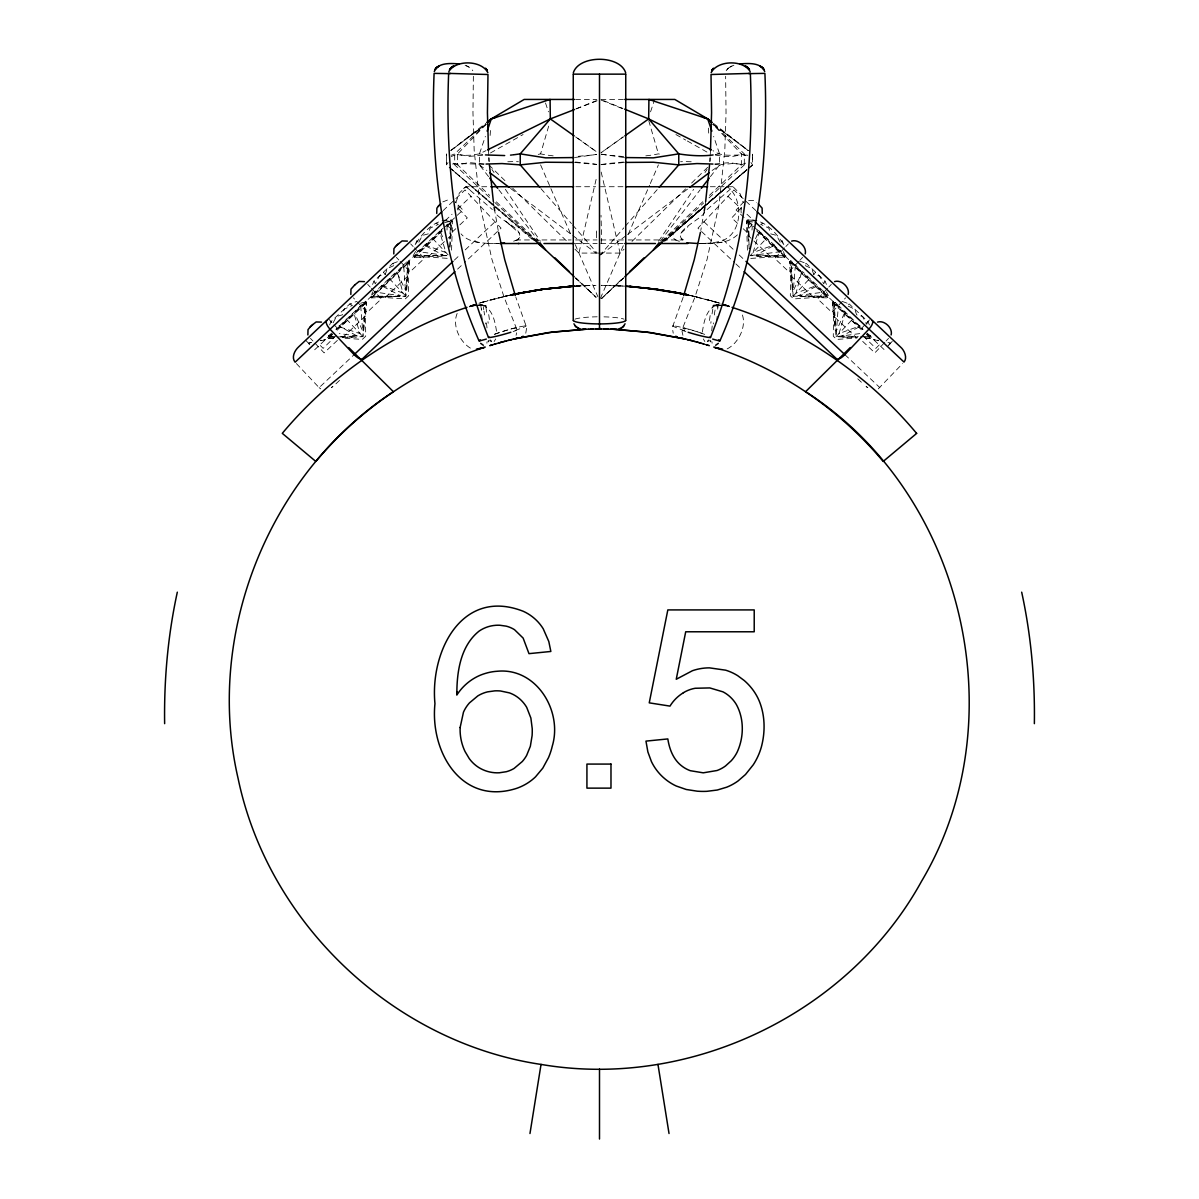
<?xml version="1.0" encoding="UTF-8"?>
<svg xmlns="http://www.w3.org/2000/svg" width="1199" height="1199" viewBox="0 0 1199 1199"><rect width="100%" height="100%" fill="white"/><g stroke="black" fill="none" stroke-linecap="round" stroke-linejoin="round"><path stroke-width="0.75" stroke-dasharray="5 3.75" d="M446.448 159.377L446.448 164.877L448.156 163.019M752.552 159.377L752.552 153.862L752.552 164.877L748.341 168.504L752.552 164.877L750.949 162.494M741.177 212.942L740.772 205.059M747.442 250.171L746.437 221.365L747.756 219.972C764.063 218.383 776.847 233.026 784.221 245.585L782.033 240.594L780.774 243.337L776.562 235.424L770.732 233.865L768.829 228.125L760.676 224.378L763.343 222.969M796.316 265.758L795.237 266.897L793.333 290.548L802.506 271.588L823.293 291.192L822.214 292.346L793.139 296.138L791.085 263.001L789.961 261.457L793.139 296.138L827.954 297.292L801.427 272.743L799.973 270.899L800.602 270.24L790.711 260.468L789.392 261.877L790.546 275.515L790.336 295.733L793.723 298.926L813.896 297.532L827.58 297.877L828.899 296.483L826.381 291.882M833.5 316.026L833.29 336.245L836.677 339.422L856.85 338.043L833.5 316.026L832.346 302.373L833.68 300.979L832.586 302.133L836.108 336.649L857.72 337.698M473.365 76.256L472.961 112.721L474.19 150.609L480.035 205.014L491.92 259.344L503.985 296.917L516.274 327.956L516.979 331.464L516.065 335.3M859.758 333.607L836.108 336.649L838.191 307.409L839.27 306.255L863.07 329.29L858.979 327.012L832.915 301.968M596.383 232.801L596.458 239.95A66.38 2.278 90 0 0 596.503 240.355M363.837 329.995L364.961 303.497L366.085 301.968L362.892 336.649L341.28 337.698M406.791 289.484L407.915 263.001L409.039 261.457L405.862 296.138L371.046 297.292L372.649 296.258L405.862 296.138L403.763 266.897L402.684 265.758L398.398 270.24L399.027 270.899L397.573 272.743L372.649 296.258L371.555 295.104L372.619 291.882M444.319 220.676L449.775 221.335L450.869 222.489L449.745 248.972L451.993 220.961L450.869 222.489L449.52 239.021M487.004 341.82L486.914 343.214M596.398 232.411L596.473 230.987M709.763 161.67L710.003 158.013M710.138 156.185L710.497 150.699M490.121 135.472L490.646 128.113M360.599 303.227L363.867 302.358L364.961 303.497L362.892 336.649L339.242 333.607M406.821 261.847L407.915 263.001L405.667 290.548L396.494 271.588L370.101 296.483L371.42 297.877L385.104 297.532L405.277 298.926L408.664 295.733L408.454 275.515L409.608 261.877L408.289 260.468L402.684 265.758M751.983 230.028L752.283 226.401L746.677 221.111L749.255 248.972L748.131 222.489L749.225 221.335L754.681 220.676M365.5 316.026L342.15 338.043L362.323 339.422L365.71 336.245L365.5 316.026L366.654 302.373L365.32 300.979L366.085 301.968M451.558 250.171L452.563 221.365L451.244 219.972C434.937 218.398 422.153 233.026 414.779 245.585L416.967 240.594L418.226 243.337L422.438 235.424L428.268 233.865L430.171 228.125L438.324 224.378L435.657 222.969M446.448 153.862L446.448 164.877L448.051 162.494M702.344 332.108C703.873 322.156 706.031 309.042 716.702 305.071M458.228 205.074L457.823 212.942M710.827 323.25L711.022 321.632M713.285 323.955L713.42 322.891M705.177 205.224L705.641 201.612M714.454 314.992C714.199 311.605 718.186 296.543 717.512 310.016L718.231 305.145M712.056 313.898L713.09 307.244M704.308 210.589L700.786 230.478M595.753 253.079L578.922 253.079L596.562 177.482M455.83 202.526L459.397 192.949L466.051 186.729L489.207 186.729M759.552 231.092L753.077 252.584L774.149 244.851L755.955 228.29M801.427 272.743L796.031 293.096L817.104 285.347M845.475 312.1L838.985 333.592L860.058 325.858M538.246 154.386L540.584 153.862L549.247 124.156M752.417 154.986L752.567 154.176L752.387 155.061M519.722 237.567L517.369 239.95C528.549 229.594 496.896 219.882 494.962 211.848M415.573 251.385L413.056 255.972L414.374 257.365L428.058 257.036L448.231 258.414M650.562 111.837L654.654 99.442M373.998 281.091L375.272 283.848L379.483 275.935L385.314 274.361L387.217 268.636L395.37 264.889L392.702 263.465L373.998 281.091L372.559 284.433M488.563 176.613L479.45 164.877L479.45 153.862L485.37 136.386M683.145 297.322L672.324 327.582L673.224 333.217M525.776 333.217L526.676 327.582L515.855 297.322M750.769 258.414L770.942 257.036L784.626 257.365L785.944 255.972L784.865 257.126L750.184 255.642L766.85 237.972M329.605 324.929L331.044 321.602L349.748 303.976L356.583 301.459M600.369 298.431L623.765 244.596M628.186 234.419L649.573 185.231M650.308 183.537L658.416 164.877M755.52 238.706L758.472 232.246L757.019 230.388L757.648 229.728M844.381 313.254L836.288 331.044L834.039 303.497L835.133 302.358L838.401 303.227M825.002 281.091L823.728 283.848L819.516 275.935L813.686 274.361L811.783 268.636L803.63 264.889L806.298 263.465L825.002 281.091L826.456 284.433M867.956 321.602L866.682 324.344L862.471 316.431L856.641 314.872L854.737 309.147L846.584 305.4L849.252 303.976L867.956 321.602L869.41 324.944M704.577 211.848C704.383 218.398 666.359 233.58 685.933 241.089M333.592 338.253L328.466 338.388L327.147 336.979L331.703 333.127M601.089 243.292L601.418 241.988A39.672 1.364 -90 0 0 601.658 239.98L601.014 215.28M457.164 313.449C451.843 325.738 460.236 343.124 471.836 348.894M333.817 337.938L328.091 337.803L332.333 333.787M442.101 256.181L414.135 257.126L440.528 232.246L441.981 230.388L441.352 229.728L414.509 254.593L415.603 255.747L448.816 255.642L432.15 237.972M364.961 303.497L340.021 327.012L335.93 329.29L365.455 301.309M447.017 230.028L447.122 224.303L451.244 219.972M494.153 341.535L495.682 338.942M658.596 241.239L693.651 189.307M704.997 172.521L707.065 169.464M726.219 70.681L728.168 68.193L726.219 70.681L728.168 68.193L732.574 65.735M407.915 263.001L399.027 270.899M680.957 233.235L688.001 226.701M660.289 241.134L700.171 189.802M710.437 176.613L719.55 164.877L719.55 153.862L713.63 136.386M599.5 255.777L623.885 227.81M625.114 226.401L658.041 188.648M447.752 224.962L450.869 222.489M743.994 201.657L736.111 210.005L862.695 329.38M741.656 207.337L731.72 217.888L739.124 224.872M747.352 221.141L747.756 219.972L756.524 220.451M747.741 221.65L748.371 220.976L754.126 222.639M749.165 222.999L749.225 221.335M750.214 223.823L749.795 222.34M751.248 224.962L751.878 224.303L750.694 223.329M752.223 224.768L746.003 231.362L743.215 228.724M758.472 232.246L760.466 233.655L761.095 232.996M760.466 233.655L762.849 234.779M785 256.781L765.771 239.126L764.138 237.117L764.767 236.458M774.989 247.354L775.618 246.679L774.149 244.851M776.682 248.778L780.339 250.696L785.63 256.121M780.339 250.696L779.26 251.835L750.184 255.642M784.611 247.848L774.674 258.385L788.972 271.873L798.909 261.322M785.855 246.529L788.342 243.892M756.899 256.181L783.397 255.747L784.491 254.593L783.427 251.385M792.209 289.484L791.085 263.001L792.179 261.847M791.085 263.001L792.749 262.836M792.119 263.51L793.648 263.825M799.973 270.899L795.237 266.897L794.832 264.799M800.153 260.003L802.626 257.365M793.139 296.138L809.805 278.468M813.686 274.361L815.65 272.278M827.565 288.36L817.628 298.896L831.926 312.384L845.58 297.877M828.809 287.041L831.297 284.403M823.713 293.29L823.293 291.192M824.897 294.265L827.445 295.104L826.351 296.258L799.853 296.693M833.275 302.148L833.545 301.309M833.65 302.658L835.133 302.358L839.27 306.255M836.108 336.649L852.759 318.979M861.571 328.316L864.944 324.734M866.068 323.535L870.579 318.769M865.183 337.938L870.774 338.133L868.331 334.251L871.853 336.979L870.534 338.388L865.408 338.253M842.807 337.204L869.32 336.754L870.399 335.615M884.817 342.329L874.865 352.881L861.631 340.396M886.061 341.011L888.534 338.388M888.819 344.997L893.33 340.216M878.282 388.851L902.622 363.537M486.105 124.291L457.643 153.862L451.169 156.574M879.227 344.952L875.855 348.369L862.606 335.345M887.605 346.286L890.512 343.409L887.47 342.389M336.394 335.345L323.145 348.369L319.773 344.952M597.627 253.079L620.078 253.079L624.05 249.182M632.008 241.404L686.308 188.228M691.613 183.042L710.153 164.877M486.06 123.902L454.691 153.862L451.154 155.3M623.45 278.003L601.643 298.431L622.866 278.093M661.458 241.224L702.809 201.717M709.448 195.362L741.357 164.877L746.303 162.884M442.791 201.912L447.707 199.978L450.344 200.608M443.09 210.634L465.017 189.967L501.032 228.14L464.388 262.701M445.279 220.601L452.053 214.216M457.478 209.106L471.027 196.321M314.678 349.763L331.314 334.071M336.305 329.38L462.889 210.005L455.006 201.657M328.466 338.388L332.737 334.356A36.39 28.386 45.5 0 1 329.8 335.48M337.114 330.235L366.654 302.373M371.42 297.877L409.608 261.877M414.374 257.365L442.236 231.107M446.972 226.641L452.563 221.365M337.369 340.396L324.12 352.881L314.183 342.329M455.785 228.724L452.982 231.377L446.777 224.768M459.876 224.872L467.295 217.873L457.344 207.337M385.104 297.532L408.454 275.515M428.058 257.036L445.099 240.969M447.991 238.241L451.409 235.004M296.378 363.537L319.129 387.652L354.125 354.649M454.376 260.108L459.802 254.997M465.227 249.887L495.022 221.785M335.915 383.83L341.25 378.809M457.598 269.101L463.099 263.915M662.942 241.044L703.618 202.961M709.044 197.88L744.309 164.877L746.467 164.008M601.598 298.431L624.02 277.703M661.938 241.673L746.887 169.673L664.741 241.029L703.079 207.442M707.125 209.57L733.054 186.729L740.323 194.043L743.185 202.511M664.741 241.029L746.947 169.718L683.865 223.958M737.4 234.854C727.238 244.401 712.011 243.352 699.107 243.502M702.419 208.146L674.303 232.411A4.361 4.361 0 0 0 675.637 239.755M705.731 205.284L727.238 186.729C744.624 199.124 742.691 236.173 719.64 241.389A47.465 47.465 0 0 1 715.938 242.228L712.806 242.738A81.532 81.532 0 0 1 707.485 243.262L699.721 243.517L704.083 243.472M748.311 168.534L752.552 164.877L750.964 163.019M663.362 241.434L749.72 167.305M441.352 229.728L443.045 228.29M748.311 168.474L752.552 164.877M450.779 150.475L485.49 123.422M478.581 129.582L450.779 150.564L486.045 124.351M600.984 254.653L626.178 235.574M627.662 234.449L688.421 188.438M712.131 170.483L720.944 164.623L734.507 163.364L744.309 164.877L744.309 153.862L712.94 123.902M468.12 137.36L485.415 124.861M623.12 136.911L600.984 152.798L623.345 136.911M332.648 386.692L331.284 387.592L332.977 386.453M463.458 188.483L466.066 186.729L492.339 209.57M490.481 152.947L511.658 140.987M513.292 140.073L523.079 134.543M518.313 239.395L512.947 241.449L517.279 239.95L571.159 239.95M773.07 246.005L755.775 255.132L783.397 255.747M816.024 286.501L798.729 295.643L826.351 296.258M858.979 327.012L841.683 336.14L858.259 336.514M489.507 197.46L454.691 164.877L454.691 153.862L461.735 155.405L470.817 155.226L479.45 153.862L486.045 150.609M733.893 65.226L730.116 66.814L731.33 66.305M575.985 108.839L596.143 100.776M727.164 348.894C738.764 343.124 747.157 325.738 741.836 313.449M576.314 108.839L597.117 100.776M392.702 263.465L399.537 260.962M469.229 306.374L477.037 303.842L469.409 306.315L475.014 304.501M472.211 305.46L470.548 305.94L475.553 304.336M470.712 305.865L473.89 304.831M494.363 298.911L480.005 302.957L508.781 295.404L491.455 299.69M478.956 303.257L488.248 300.559M480.005 302.957L482.972 302.073M490.271 299.99L509.98 295.149M444.874 222.639L449.775 221.335M505.978 296.033L507.372 295.688L498.364 297.877L510.939 294.939M748.656 200.608L753.961 200.443L756.794 202.466M308.518 343.109L311.021 342.509M311.53 342.389L308.488 343.409L311.395 346.286M471.567 305.67L474.175 305.086M320.493 340.456L321.617 340.231M320.658 340.726L325.169 339.872M482.612 155.241L468.239 156.484L457.643 153.862L457.643 164.877L489.672 195.482M323.88 339.812L325.573 339.497M714.844 163.948L730.116 162.584L741.357 164.877L741.357 153.862L712.895 124.291M452.533 164.008C462.514 163.274 473.725 164.158 484.066 164.248M600.939 164.698L623.75 162.509M713.405 305.43L717.062 305.145M645.811 155.87L651.117 155.181A102.769 60.37 10.2 0 0 658.416 153.862L660.754 154.386M575.295 157.444L596.652 154.416A114.385 67.204 -10.2 0 1 591.931 155.061L575.355 156.574M481.249 305.145L474.04 305.745L485.595 305.43M481.039 305.145L474.04 305.745L483.062 305.19L483.767 309.672M575.82 286.066L594.539 285.347M575.535 286.066L582.729 285.647M574.861 286.126L583.823 285.632M576.254 286.021L595.963 285.377M716.223 305.175L718.441 305.145M623.645 162.03L607.069 163.619A112.751 68.268 -10.6 0 0 601.388 164.533M507.791 161.76L512.977 161.61A112.047 54.18 29.3 0 1 518.418 161.745M708.789 243.472L722.323 242.153M496.596 243.487L498.544 243.442M496.206 243.487L498.199 243.442M415.603 255.747L448.816 255.642M328.601 335.615L329.68 336.754L333.367 336.679M340.741 336.514L357.317 336.14L338.942 325.858M482.867 305.19L480.214 305.145L480.979 305.145M717.392 305.145L718.786 305.145L716.657 305.16M497.6 243.502L498.589 243.487M702.659 243.502L705.716 243.472M717.512 305.145L724.96 305.745L717.961 305.145L718.786 305.145M480.214 305.145L481.713 305.145M575.595 99.442L596.847 99.442M623.405 99.442L600.594 99.442L622.91 108.48M575.865 186.729L595.663 186.729M600.474 186.729L624.154 186.729M710.288 186.729L733.069 186.729M681.107 238.571L682.816 239.95L628.096 239.95M575.61 239.95L597.057 239.95M600.894 239.95L623.765 239.95M487.633 243.382L488.877 243.382M494.108 243.517L499.878 243.517M575.4 243.517L597.147 243.517M600.759 243.517L623.06 243.517M700.696 243.457L704.188 243.502M372.649 296.258L399.147 296.693M329.68 336.754L356.193 337.204M701.505 243.457L704.757 243.502M488.368 243.382L494.513 243.517M865.633 336.679L869.32 336.754M623.465 286.066L601.149 285.317L622.746 286.021M623.645 156.574L607.069 155.061A114.385 67.204 10.2 0 1 601.388 154.191M691.209 161.76L686.023 161.61A112.047 54.18 -29.3 0 0 680.582 161.745M575.355 162.03L591.931 163.619A112.751 68.268 10.6 0 1 596.667 164.368M615.177 285.632L624.139 286.126M575.25 162.509L596.637 164.503M616.271 285.647L623.18 286.066M487.768 243.382C478.341 242.708 467.505 241.509 461.016 233.865M623.705 157.444L600.924 154.146M553.189 155.87L547.883 155.181A102.769 60.37 -10.2 0 1 540.584 153.862M714.934 164.248L719.55 164.877M474.474 241.613L482.792 243.007M482.687 154.491L479.45 153.862M484.156 163.948L468.884 162.584L457.643 164.877L452.697 162.884M873.427 339.497L874.386 339.976M873.996 339.602L874.955 340.081M874.566 339.707L878.342 340.726M877.383 340.231L878.507 340.456M715.353 155.061L721.828 156.125A139.893 47.9 41.9 0 0 734.507 156.095A131.605 45.067 41.9 0 0 741.357 153.862L747.921 156.589M689.02 295.149L708.729 299.99M688.061 294.939L718.995 302.957L691.628 295.688L700.636 297.877M724.825 305.086L727.433 305.67M887.979 342.509L890.482 343.109M710.752 300.559L718.995 302.957L704.637 298.911M726.789 305.46L728.452 305.94L723.986 304.501L729.591 306.315L721.963 303.842L726.999 305.46L723.447 304.336M716.028 302.073L720.044 303.257M726.804 305.4L728.288 305.865L725.11 304.831M723.986 304.501L729.771 306.374M747.846 155.3C736.92 153.622 723.342 158.388 712.955 150.609M424.851 244.851L445.923 252.584L439.448 231.092M381.896 285.347L402.969 293.096L397.573 272.743M340.021 327.012L360.015 333.592L353.525 312.1M799.463 260.962L806.298 263.465M842.417 301.459L849.252 303.976M601.179 100.117L623.015 108.839M482.298 305.071C492.969 309.042 495.127 322.156 496.656 332.108M465.107 65.226L470.832 68.193L472.781 70.681M467.67 66.305L468.884 66.814L466.426 65.735M425.93 246.005L443.225 255.132L419.74 251.835L418.661 250.696M382.976 286.501L400.271 295.643L376.786 292.346L375.707 291.192M349.748 303.976L352.416 305.4L344.263 309.147L342.359 314.872L336.529 316.431L332.318 324.344L331.044 321.602M320.718 388.851L319.129 387.652M681.901 239.395L682.935 239.95M675.921 134.543L685.708 140.073M687.342 140.987L708.519 152.947M866.023 386.453L867.836 387.667L866.352 386.692M712.955 124.351L748.221 150.564L720.419 129.582M575.655 136.911L596.517 151.748L575.88 136.911M713.585 124.861L730.88 137.36M479.45 164.877L486.869 170.483M510.579 188.438L571.338 234.449M572.822 235.574L596.532 253.529M713.51 123.422L748.221 150.475M866.667 333.787L867.851 334.761M466.066 186.729L471.312 191.106M535.638 241.434L449.25 167.305L537.062 241.673M449.25 167.29L534.259 241.164M512.048 226.701L505.483 220.991L519.332 233.235M595.993 297.172L575.55 278.003M574.98 277.703L596.083 297.202L576.134 278.093M494.857 202.481L536.223 241.194M755.91 210.634L733.983 189.967L697.968 228.14L734.612 262.701M727.973 196.321L741.522 209.106M746.947 214.216L753.721 220.601M867.686 334.071L884.322 349.763M746.437 221.365L752.028 226.641M756.764 231.107L784.626 257.365M789.392 261.877L827.58 297.877M832.346 302.373L861.886 330.235M870.534 338.388L866.263 334.356A36.39 28.386 -45.5 0 0 869.2 335.48M747.591 235.004L751.009 238.241M753.901 240.969L770.942 257.036M790.546 275.515L813.896 297.532M703.978 221.785L733.773 249.887M739.198 254.997L744.624 260.108M844.875 354.649L879.871 387.652M735.901 263.915L741.402 269.101M857.75 378.809L863.085 383.83M496.356 201.867L537.572 241.254M488.847 164.877L507.387 183.042M512.692 188.228L566.992 241.404M574.95 249.182L578.922 253.079M762.369 235.289L764.138 237.117M775.618 246.679L777.147 248.283M410.658 243.892L413.145 246.529M414.389 247.848L424.326 258.385L410.028 271.873L400.091 261.322M396.374 257.365L398.847 260.003M383.35 272.278L385.314 274.361M389.195 278.468L405.862 296.138M367.703 284.403L370.191 287.041M371.435 288.36L381.372 298.896L367.074 312.384L353.42 297.877M359.73 306.255L360.809 307.409L362.712 331.044L354.619 313.254M346.241 318.979L362.892 336.649M328.421 318.769L332.932 323.535M334.056 324.734L337.429 328.316M310.466 338.388L312.939 341.011M305.67 340.216L310.181 344.997M867.297 333.127L868.331 334.251M824.342 292.616L825.377 293.755M793.168 264.335L794.203 265.474M540.959 188.648L571.458 223.613M572.672 225.007L597.057 252.974M498.829 189.802L538.711 241.134M491.935 169.464L494.003 172.521M505.349 189.307L540.404 241.239M703.318 338.942L704.847 341.535M446.553 154.896L446.613 155.061M440.528 232.246L443.48 238.706M540.584 164.877L550.161 186.924M550.896 188.618L570.814 234.419M575.235 244.596L597.896 296.752M682.935 335.3L682.021 331.464L682.726 327.956L695.015 296.917L707.08 259.344L718.965 205.014L724.81 150.609L726.039 112.721L725.635 76.256M545.515 102.979L548.438 111.837M648.734 120.664L658.416 153.862M601.179 172.071L620.078 253.079M498.214 230.478L494.692 210.589M485.91 307.244L486.944 313.898M483.991 311.14L484.546 314.992M493.359 201.612L493.823 205.224M487.978 321.632L488.173 323.25M485.58 322.891L485.715 323.955M748.131 222.489L749.48 239.021M712.086 343.214L711.996 341.82M708.354 128.113L708.879 135.472M488.503 150.699L488.862 156.185M488.997 158.013L489.237 161.67M834.039 303.497L835.163 329.995M710.153 157.534L710.153 161.206M488.847 157.534L488.847 161.206M713.375 305.116A47.016 47.016 0 0 1 729.517 306.839M712.776 307.154A61.224 19.828 -81.3 0 1 713.09 305.31M718.801 305.011A57.222 57.222 0 0 1 729.547 306.749M709.493 320.508A122.478 36.839 -81.8 0 1 710.273 314.588M711.726 330.909A47.69 8.933 -82.6 0 1 712.536 322.981M716.552 321.212A115.224 32.987 -81.8 0 1 717.452 314.573M469.483 306.839A47.016 47.016 0 0 1 485.625 305.116M485.91 305.31A61.224 19.828 81.3 0 1 486.224 307.154M469.453 306.749A57.222 57.222 0 0 1 480.2 305.011M488.727 314.588A122.478 36.839 81.8 0 1 489.507 320.508M486.464 322.981A47.69 8.933 82.6 0 1 487.274 330.909M481.548 314.573A115.224 32.987 81.8 0 1 482.448 321.212M868.93 335.24A35.326 27.562 -45.5 0 1 866.487 334.236M332.513 334.236A35.326 27.562 45.5 0 1 330.07 335.24M719.49 153.802A335.3 109.619 39.6 0 1 715.263 154.626M574.98 319.159A26.693 3.567 0 0 1 597.132 316.806M603.996 316.851A26.693 3.567 0 0 1 624.02 319.159M524.637 325.753A19.858 1.319 -17 0 1 514.191 330.759M516.394 330.474A19.709 1.544 -16.5 0 1 513.127 331.553M494.273 334.401A19.709 1.544 -16.5 0 1 523.588 326.113M494.812 334.131A19.664 1.094 -18.9 0 1 512.767 328.466A19.664 1.094 -18.9 0 1 513.996 329.26M685.004 329.26A19.664 1.094 18.9 0 1 686.233 328.466A19.664 1.094 18.9 0 1 704.188 334.131M684.809 330.759A19.858 1.319 17 0 1 674.363 325.753M685.873 331.553A19.709 1.544 16.5 0 1 682.606 330.474M675.412 326.113A19.709 1.544 16.5 0 1 704.727 334.401M679.413 241.284A39.957 39.957 0 0 1 675.547 239.98M481.488 310.016L480.769 305.145L481.488 310.016"/><path stroke-width="1.5" d="M573.257 320.643L573.257 74.143M599.5 328.121L599.5 327.927M164.638 723.656C163.978 679.518 167.92 635.32 177.317 592.171M599.5 328.151L600.594 328.991M659.255 187.254L678.769 164.877L678.769 153.862L648.674 118.911L648.914 99.442L707.725 118.911L712.056 122.298M599.5 74.143L599.5 328.856M488.503 150.699L487.438 112.766L487.978 74.503L448.651 73.394C445.054 162.929 455.11 253.948 488.548 337.623M448.876 73.619L434.098 73.379C430.201 164.323 442.026 256.946 478.971 340.741L480.244 340.561M710.497 150.699L711.562 112.766L711.022 74.503L750.349 73.394C753.946 162.929 743.89 253.948 710.452 337.623M709.508 165.327L705.641 201.612M478.971 340.741L480.304 339.946M529.973 1133.52L541.034 1064.427C394.051 1042.531 268.351 923.934 238.091 778.421C204.564 633.582 269.011 473.11 393.407 391.698L348.744 347.56M704.308 210.589L704.892 207.007M762.264 213.437L762.114 208.131L758.218 203.8M805.218 253.933C807.107 247.024 798.414 238.811 791.61 241.104M848.173 294.444C850.061 287.52 841.368 279.322 834.564 281.615M891.127 334.956C893.015 328.031 884.322 319.833 877.518 322.111M700.426 232.306L694.266 259.658L683.67 295.628M573.302 72.854C578.892 54.764 620.108 54.764 625.698 72.854M711.127 72.659C717.437 60.22 743.11 59.485 750.154 71.535M434.278 71.565C437.845 62.228 450.794 63.322 458.977 63.907M448.846 71.535C455.89 59.485 481.563 60.22 487.873 72.659M487.139 131.141L491.275 118.911L524.173 99.442L574.396 99.442M625.069 323.79L622.895 327.042L618.159 329.305M718.756 340.561L719.97 340.771C757.019 256.991 768.784 164.323 764.902 73.379L750.124 73.619M395.61 246.395L393.931 248.628L393.782 253.933M438.969 205.524L436.886 208.131L436.736 213.437M659.15 242.603L653.44 249.932L661.938 242.648M701.31 188.348L709.283 178.081M574.591 109.514L550.326 118.911L520.231 153.862L514.221 154.716M624.094 325.663L621.442 328.136M315.817 461.435C360.135 408.454 419.56 368.348 485.265 347.066M836.332 358.771A8.588 3.447 -46.7 0 0 844.845 354.619L868.885 329.185A9.097 3.282 -46.7 0 0 872.273 320.673M488.697 121.609L491.275 118.911L496.416 117.022M850.256 347.56L805.593 391.698C963.636 492.864 1017.426 720.104 921.476 881.385C848.712 1013.665 689.65 1089.891 541.034 1064.412M487.364 122.658L491.275 118.911L550.086 99.442L550.326 118.911L574.171 135.862M629.52 271.753L644.133 257.77M310.196 326.937L308.023 329.635L307.873 334.956M310.796 326.383L312.744 324.539M354.574 285.092L359.115 281.45L364.436 281.615M396.899 245.181L402.07 240.954L407.39 241.104M439.658 204.864L440.782 203.8M310.106 327.027L311.92 325.319M312.549 324.734L316.161 321.961L321.482 322.111M354.874 284.822L350.977 289.139L350.827 294.444M395.52 246.484L397.528 244.581M397.828 244.311L398.653 243.532M438.354 206.093L439.853 204.669M441.951 211.713L298.581 346.916C294.639 350.528 291.177 357.437 295.119 362.203L443.93 221.875M326.728 320.673A9.097 3.282 46.7 0 0 330.055 329.23L354.125 354.649L453.027 261.382M362.593 358.696L454.886 271.663M624.814 276.729L661.578 242.318M707.635 341.385L708.834 340.261M718.336 343.334L715.653 345.267M883.528 461.15L916.71 433.349M486.944 122.298L491.275 118.911M689.905 187.329L709.179 172.731M624.829 135.862L648.674 118.911L711.307 149.8M521.595 337.114L523.199 336.185M487.693 149.8L550.326 118.911M719.97 340.771L718.696 339.946M476.438 349.134L484.231 347.455M489.747 345.642L491.245 345.192M490.481 345.417L491.935 344.967M491.575 345.087L492.519 344.802M492.369 344.847L494.033 344.338M494.303 344.263L495.112 344.023M494.797 344.113L496.251 343.693M496.551 343.603L498.874 342.944M466.951 307.364C416.383 323.685 369.622 351.202 329.305 385.658A413.685 413.685 0 0 0 282.29 433.349L315.472 461.15M499.129 342.869L499.728 342.704M499.803 342.674L500.568 342.464M500.313 342.539L501.122 342.315M500.927 342.359L501.677 342.15M501.422 342.225L502.411 341.955M502.096 342.045L502.891 341.82M502.636 341.895L504.06 341.52M503.865 341.565L504.884 341.295M479.03 348.864L483.871 347.575M504.554 341.385L506.577 340.846M506.443 340.891L508.661 340.321M508.451 340.366L510.909 339.752M678.769 153.862L653.35 157.863L625.039 157.564M509.275 340.156L511.478 339.617M511.179 339.692L513.801 339.062M513.112 339.212L514.206 338.957M514.116 338.987L514.985 338.777M514.566 338.867L516.02 338.538M515.855 338.568L516.634 338.388M516.499 338.418L517.668 338.148M518.043 338.073L519.212 337.803M519.946 337.653L518.717 337.923M510.789 294.969L543.582 289.109L573.736 286.171M513.217 294.444L516.439 293.725M515.18 338.777L552.724 332.018L585.726 329.305M517.069 338.343L548.048 332.633L583.239 329.395M510.669 294.984L544.826 288.959L523.109 292.436M512.063 294.699L516.979 293.635M532.506 290.787L544.826 288.959M525.776 291.957L514.251 294.205L541.963 289.334L574.426 286.111L567.202 286.591M750.349 73.394L748.461 73.514M740.023 63.907C748.206 63.322 761.155 62.228 764.722 71.565M513.337 154.821L512.453 154.911M511.388 155.031L510.519 155.121M486.045 164.053L502.036 163.559L520.231 164.877L545.68 162.24L573.916 162.435M569.495 286.426L542.338 289.304L573.512 286.201M501.272 243.262L504.569 242.962M573.961 157.564L545.65 157.863L520.231 153.862L520.231 164.877L539.745 187.254M625.084 162.435L653.32 162.24L678.769 164.877L696.964 163.559L712.955 164.053M504.689 155.555L485.475 154.926M582.474 329.38L583.793 329.32M583.628 329.335L584.438 329.305M584.363 329.305L585.652 329.245M585.457 329.26L588.229 329.17M588.664 329.155L590.522 329.096M590.283 329.111L591.766 329.081M591.512 329.081L593.085 329.051M592.801 329.051L596.233 329.006M595.813 329.006L596.772 329.006M596.547 329.006L598.016 328.991M518.178 243.517L518.957 243.502M597.851 328.991L599.5 328.991M573.377 74.143L625.623 74.143M624.754 99.442L674.827 99.442L707.725 118.911L711.636 122.658M490.766 186.729L573.662 186.729M625.563 186.729L707.68 186.729M499.878 243.517L537.392 243.502M543.941 243.517L574.111 243.517M624.799 243.517L655.448 243.517M661.278 243.502L687.911 243.502M600.249 328.991L601.149 328.991M600.984 328.991L604.176 329.021M603.906 329.021L605.915 329.051M697.578 243.487L686.862 242.783M605.75 329.051L607.234 329.081M607.069 329.066L608.478 329.096M608.313 329.096L610.336 329.155M610.771 329.17L611.595 329.185M611.295 329.185L612.164 329.215M611.94 329.2L613.348 329.245M613.244 329.245L614.038 329.275M613.813 329.275L614.637 329.305M614.562 329.305L616.526 329.38M450.539 73.514L448.651 73.394M625.488 286.201L655.418 289.109L688.331 294.984M613.274 329.305L646.276 332.018L683.82 338.777M625.264 286.171L635.545 286.891M615.761 329.395L650.952 332.633L681.931 338.343L680.462 337.953M715.129 347.575L722.562 349.134M642.889 287.595L685.783 294.444M686.937 294.699L682.021 293.635L688.211 294.969M682.021 293.635L686.817 294.669M679.054 337.653L681.332 338.163M681.661 338.223L682.816 338.493M682.756 338.478L683.565 338.673M683.325 338.613L685.888 339.212M685.199 339.062L687.821 339.692M573.931 323.79L576.105 327.042L580.841 329.305M687.522 339.617L689.635 340.141M688.091 339.752L690.204 340.276M689.815 340.186L690.999 340.486M690.384 340.321L691.523 340.621M691.223 340.546L692.632 340.906M692.902 340.981L693.651 341.175M694.071 341.28L694.85 341.49M714.769 347.455L719.97 348.864M694.626 341.43L695.465 341.655M695.93 341.775L696.724 342M696.529 341.94L697.413 342.18M697.743 342.27L698.537 342.494M698.432 342.464L699.197 342.674M732.049 307.364C782.617 323.685 829.378 351.202 869.695 385.658A413.685 413.685 0 0 1 916.576 433.349M699.452 342.749L700.306 342.989M700.126 342.944L700.935 343.169M700.681 343.094L703.438 343.888M703.034 343.768L704.697 344.263M705.851 344.608L706.631 344.847M706.481 344.802L707.245 345.027M706.885 344.922L707.95 345.237M709.358 345.672L707.425 345.087M713.735 347.066C779.44 368.348 838.865 408.454 883.183 461.435M702.584 117.022L707.725 118.911L710.303 121.609M624.634 109.169L648.674 118.911M579.177 328.901L574.906 325.663M675.801 336.185L677.405 337.114M483.347 345.267L480.664 343.334M489.821 172.731L509.095 187.329M537.062 242.648L545.56 249.932L539.85 242.603M490.166 340.261L491.365 341.385M537.557 242.438L574.186 276.729M757.049 211.713L900.419 346.916C904.66 350.438 907.523 358.126 904.001 362.068L755.07 221.875M745.973 261.382L844.875 354.649M744.114 271.663L836.407 358.696M554.867 257.77L569.48 271.753M489.717 178.081L497.69 188.348M707.725 118.911L711.861 131.141M515.33 295.628L504.734 259.658L498.574 232.306M1021.683 592.171C1031.08 635.32 1035.022 679.518 1034.362 723.656M494.108 207.007L494.692 210.589M657.966 1064.427L669.027 1133.52M493.359 201.612L489.492 165.327M625.743 74.143L625.743 320.643M599.5 1069.073L599.5 1139.05M710.632 341.55A74.533 4.841 78.3 0 1 710.363 340.816M488.637 340.816A74.533 4.841 -78.3 0 1 488.368 341.55M362.668 358.771A8.588 3.447 46.7 0 1 354.155 354.619M713.075 154.956A335.3 109.619 39.6 0 1 678.799 153.907M599.215 323.925A26.693 3.567 0 0 1 573.512 320.163M625.488 320.163A26.693 3.567 0 0 1 599.785 323.925M683.445 692.722A39.882 39.882 0 0 0 669.986 706.106L649.244 702.854L667.828 609.916L754.216 609.916L754.216 631.783L685.708 631.783L676.251 679.263L692.452 670.706A52.142 52.142 0 0 1 709.433 667.858L725.665 670.181A49.744 49.744 0 0 1 737.655 675.651L744.174 680.477A59.59 59.59 0 0 1 750.154 686.442L751.953 688.616A54.135 54.135 0 0 1 759.057 700.576C765.157 715.174 765.412 731.855 761.35 747.022A64.221 64.221 0 0 1 753.272 764.767L745.478 774.524L738.029 780.984A52.711 52.711 0 0 1 726.729 787.188L717.227 790.036L706.84 791.325A80.213 80.213 0 0 1 697.248 791.19L686.218 789.482L676.296 786.034A51.062 51.062 0 0 1 663.527 777.641A53.266 53.266 0 0 1 659.885 774.059A50.718 50.718 0 0 1 651.447 761.62L647.88 751.938L645.961 741.117L667.828 738.929C669.327 748.761 673.074 758.877 680.987 765.352A31.399 31.399 0 0 0 690.324 770.702L703.243 772.83L717.062 770.507A34.291 34.291 0 0 0 725.455 766.011L731.3 760.706A39.252 39.252 0 0 0 737.04 752.373C743.98 737.565 744.339 719.025 736.366 704.547A34.606 34.606 0 0 0 730.506 697.218A32.688 32.688 0 0 0 722.952 691.838L709.793 687.926L695.12 688.271A34.606 34.606 0 0 0 683.415 692.677M510.834 332.273A19.709 1.544 -16.5 0 1 488.892 336.829M486.329 339.077A19.664 1.094 -18.9 0 1 479.75 340.741M719.25 340.741A19.664 1.094 18.9 0 1 712.671 339.077M710.108 336.829A19.709 1.544 16.5 0 1 688.166 332.273M456.864 691.748L456.819 695.075C463.384 684.809 473.545 676.895 485.265 673.448A52.231 52.231 0 0 1 497.555 671.23C536.508 667.603 562.826 711.112 552.289 746.078A67.818 67.818 0 0 1 548.513 757.603L542.787 768.154L535.503 776.862A50.553 50.553 0 0 1 526.661 783.651A52.097 52.097 0 0 1 516.574 788.372C461.96 805.863 429.886 752.537 434.952 703.648C429.871 650.967 462.214 587.375 523.274 611.295A45.397 45.397 0 0 1 534.544 618.549A45.247 45.247 0 0 1 543.207 628.756L548.812 641.525L550.851 651.462L528.984 653.65L523.139 638.093L514.521 629.7A28.446 28.446 0 0 0 506.188 626.148L499.968 625.264A36.884 36.884 0 0 0 495.712 625.308A33.452 33.452 0 0 0 479.105 631.094C461.135 645.452 457.089 670.061 456.864 691.748M460.131 727.523L460.101 729.666A50.823 50.823 0 0 0 465.032 751.503L469.259 758.607A34.711 34.711 0 0 0 478.566 767.39A35.37 35.37 0 0 0 499.324 772.785L506.263 771.721A30.425 30.425 0 0 0 514.101 768.424L522.269 761.545A35.565 35.565 0 0 0 526.646 755.4L530.348 746.303L532.101 735.616A70.201 70.201 0 0 0 532.221 728.602L530.872 718.051L526.721 707.41A33.677 33.677 0 0 0 523.588 702.929A34.606 34.606 0 0 0 519.841 699.032L518.493 697.908A31.489 31.489 0 0 0 509.395 692.872L500.508 690.984A44.228 44.228 0 0 0 494.737 690.864L487.543 691.868A33.917 33.917 0 0 0 477.831 695.885L469.438 702.914A34.936 34.936 0 0 0 463.458 712.206L460.131 727.523M712.236 69.857L711.636 70.711L713.57 68.208L712.236 69.857M435.537 68.868L434.922 69.632L436.976 67.264L435.537 68.868M450.15 68.838L449.49 69.602L451.588 67.249L450.15 68.838M437.98 66.649L436.151 67.983L438.984 65.96L437.98 66.649M452.578 66.649L450.749 67.968L453.597 65.96L452.578 66.649M610.98 764.078L586.925 764.078L586.925 788.133L610.98 788.133L610.98 764.078M630.659 286.486L629.505 286.426L656.662 289.304L630.659 286.486M655.418 289.109L654.174 288.959L675.891 292.436L655.418 289.109M674.557 292.181L673.224 291.957L684.749 294.205L674.557 292.181M746.422 66.649L745.403 65.96L748.251 67.968L746.422 66.649M761.02 66.649L760.016 65.96L762.849 67.983L761.02 66.649M748.85 68.838L747.412 67.249L749.51 69.602L748.85 68.838M763.463 68.868L762.024 67.264L764.078 69.632L763.463 68.868M486.764 69.857L485.43 68.208L487.364 70.711L486.764 69.857"/></g></svg>
